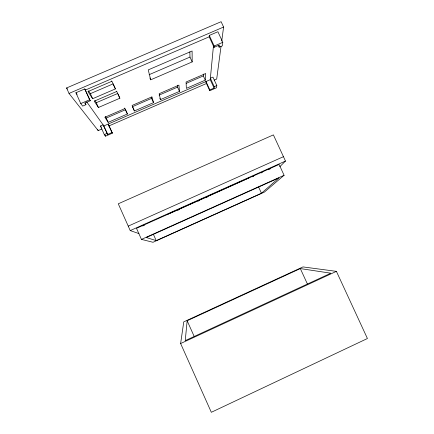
<?xml version="1.0" encoding="UTF-8"?>
<svg xmlns="http://www.w3.org/2000/svg" width="434" height="434" viewBox="0 0 434 434"><rect width="100%" height="100%" fill="white"/><g stroke="black" fill="none" stroke-linecap="round" stroke-linejoin="round"><path stroke-width="0.65" d="M205.26 80.16L205.705 73.509L186.072 82.031L186.36 88.373L205.26 80.16L203.324 75.928L203.421 74.073M219.127 47.208L219.398 45.044L214.049 47.349L209.199 36.809L209.297 35.436L217.901 31.736L222.788 42.331L222.3 45.841L219.127 47.208L218.28 45.369M214.076 88.059L214.25 86.67L210.371 78.223L212.937 77.106L216.816 85.552L216.506 87.776L209.758 90.717L209.834 89.903L214.076 88.059L210.235 79.677L213.495 45.472M187.157 320.748L185.237 340.641L330.833 273.203L300.323 268.575L187.157 320.748L194.296 336.697M214.049 47.349L214.179 46.042L209.297 35.436M221.031 46.378L216.702 79.048L214.222 80.127M221.736 41.04L223.591 27.044L221.123 21.7L66.581 87.961L69.022 93.429L98.192 130.607L101.914 128.99M180.631 343.522L183.75 321.876L302.97 266.915L336.404 271.358L367.419 338.515L211.325 412.3L180.631 343.522L336.404 271.358M279.778 166.727L285.474 161.057L273.387 134.882L118.276 203.796L130.233 230.59L138.972 233.595M261.452 193.238L279.04 177.864L146.323 237.523L156.218 240.631L261.452 193.238L258.653 187.135M284.091 175.282L264.382 192.11L153.007 242.275L141.451 239.4L136.504 228.333L279.1 164.453L284.091 175.282L141.451 239.4M130.233 230.59L285.474 161.057M167.92 214.212L248.932 177.924M142.65 226.006L144.5 225.175M177.826 210.246L179.058 209.693M198.186 201.126L199.423 200.573M205.591 197.806L207.447 196.976M252.49 176.795L253.727 176.242M261.132 172.922L262.364 172.374M268.537 169.607L270.387 168.777M128.236 226.119L283.456 156.685M107.665 134.448L112.005 132.56L112.417 133.162L105.505 136.178L104.301 134.589L100.455 126.001L103.08 124.856L107.665 134.448L103.851 125.936L86.659 101.757M105.24 116.486L106.265 118.059L125.497 109.71L127.422 113.99L108.191 122.35L104.849 117.272L124.84 108.598M151.265 97.189L151.591 98.382L132.468 106.683L134.399 110.958L153.522 102.646L151.96 96.831L132.088 105.457L134.399 110.958M159.137 95.111L177.533 87.125L177.343 85.205M186.251 83.339L203.324 75.928M160.455 99.636L179.47 91.373L178.917 85.135L159.164 93.706L160.455 99.636L159.902 98.42M103.851 125.936L210.235 79.677M108.739 126.017L206.774 83.366M104.301 134.589L106.927 133.444M214.25 86.67L216.816 85.552M116.648 91.503L94.254 101.171L98.415 107.502L119.871 98.225L117.994 94.059M111.777 81.332L87.945 91.585L92.643 98.724L115.406 88.91L113.133 83.865L90.375 93.663L88.531 90.831M80.757 103.574L89.626 99.749L90.294 100.731L84.787 103.108L85.943 104.692L82.672 106.102L80.757 103.574L75.917 92.757L84.787 88.943L90.294 100.731M214.179 46.042L222.788 42.331M149.122 74.686L189.973 57.071L189.87 51.809M94.856 100.547L96.277 102.722L117.722 93.462M150.712 79.818L192.186 61.905L192.099 51L148.238 69.89L150.712 79.818L149.887 77.995M69.022 93.429L223.591 27.044M85.487 89.995L209.199 36.809M66.581 87.961L67.406 89.03M75.917 92.757L77.116 94.379M100.455 126.001L101.399 127.276M111.701 80.865L115.406 88.91M116.621 91.151L119.871 98.225M124.699 108.044L127.422 113.99M300.323 268.575L307.608 284.449M209.834 89.903L205.993 81.521L205.933 82.373L209.758 90.717M189.973 57.071L192.186 61.905M177.533 87.125L179.47 91.373M151.591 98.382L153.522 102.646M106.265 118.059L108.191 122.35M112.417 133.162L108.191 124.048L112.005 132.56M96.277 102.722L98.415 107.502M90.375 93.663L92.643 98.724M153.37 234.268L156.218 240.631M84.787 88.943L89.626 99.749M104.963 134.969L105.505 136.178M97.655 129.408L98.192 130.607M85.151 102.918L85.943 104.692"/></g></svg>
